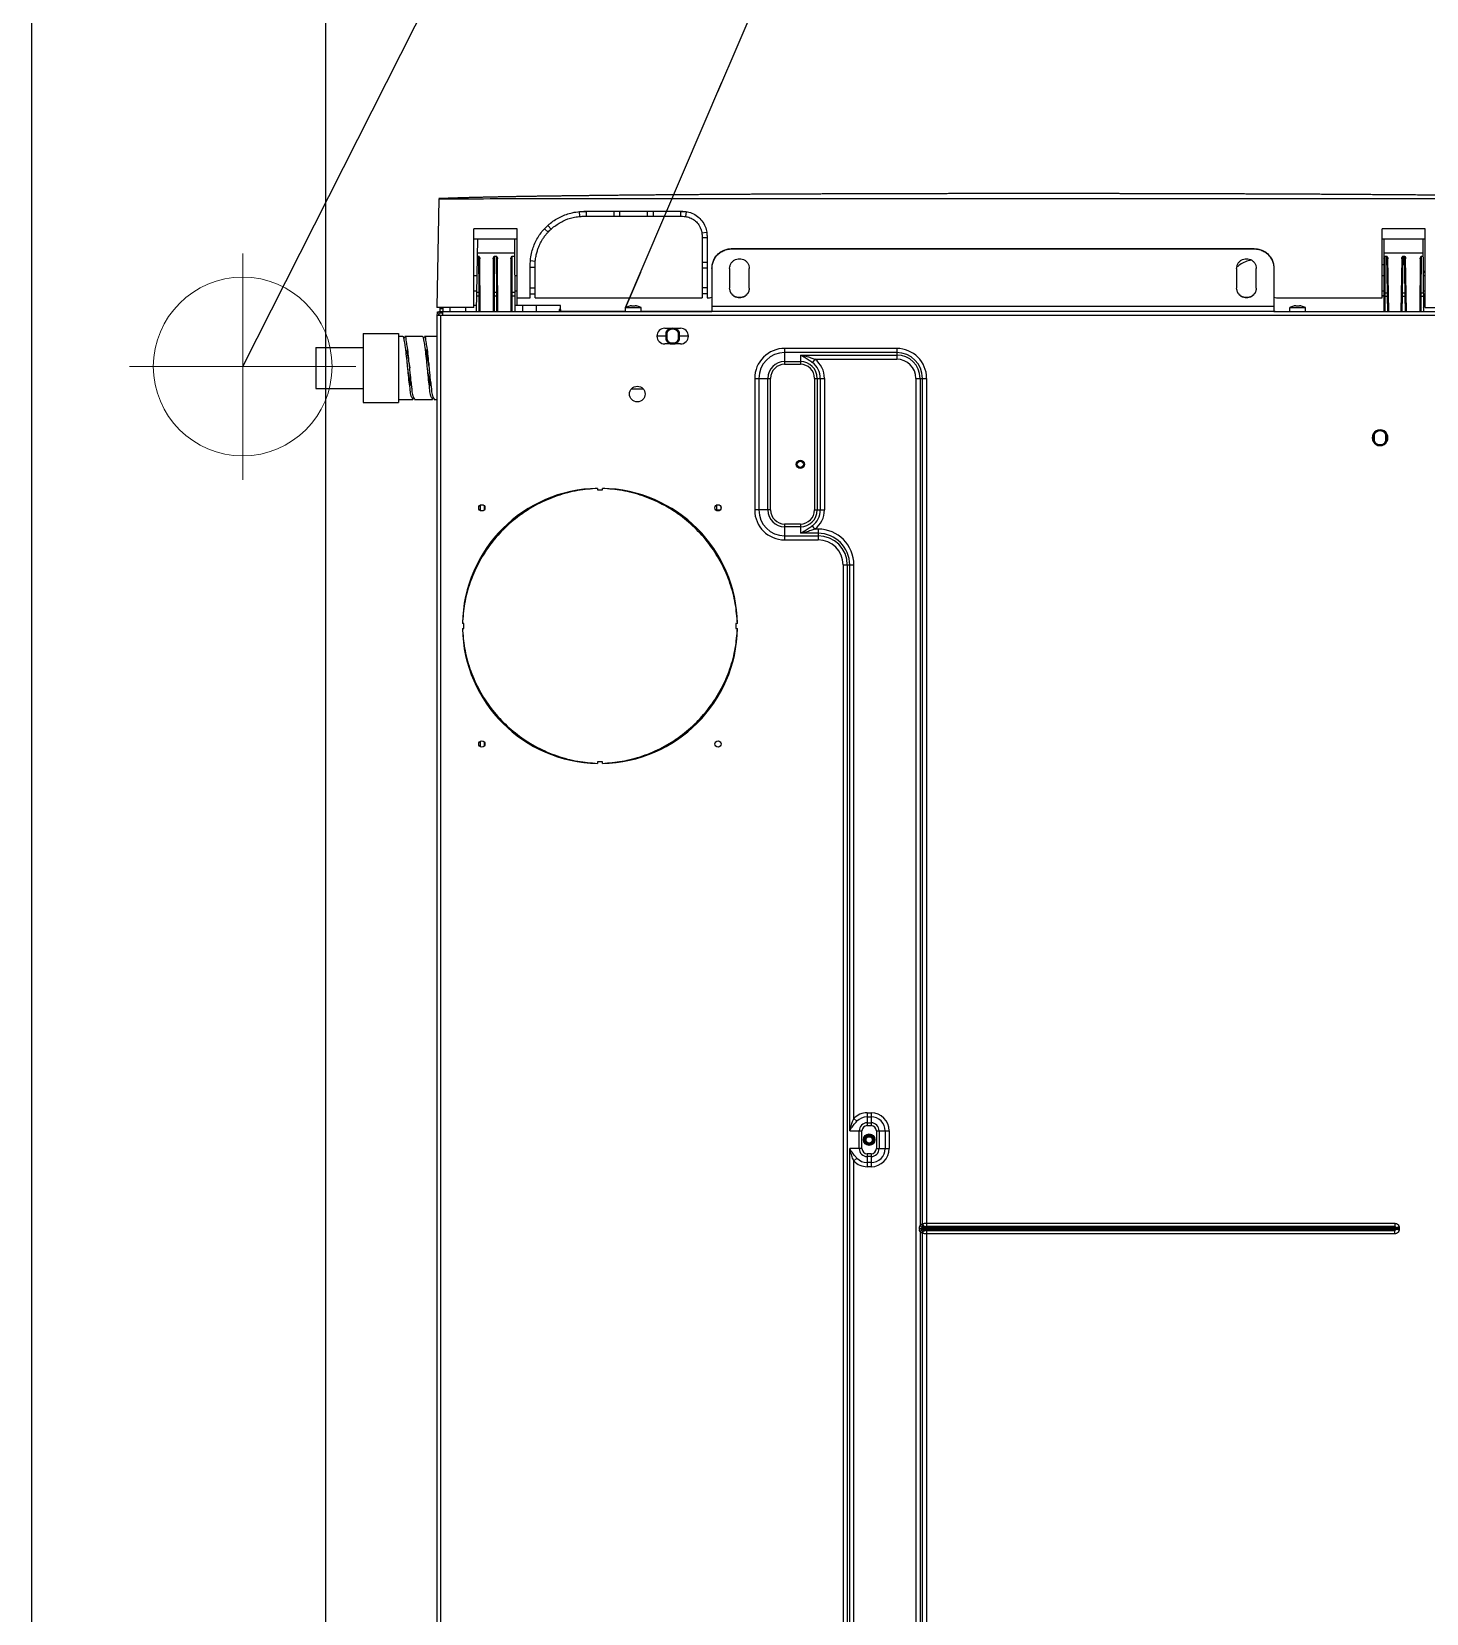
# Model space of a CAD drawing. Extents: x 544 to 914, y -40 to 56.
# Drawn here: x 645.087 to 645.799, y 27.341 to 28.148 of the extents above; entities that cross this region are included whole.
import ezdxf

# ---------------------------------------------------------------- set-up
doc = ezdxf.new("R2010")
doc.units = 0
doc.header["$LTSCALE"] = 0.5
doc.header["$MEASUREMENT"] = 0
doc.linetypes.add('DASHDOT2', pattern=[0.5, 0.25, -0.125, 0, -0.125])
doc.layers.get('0').update_dxf_attribs({"linetype": 'CONTINUOUS'})
doc.layers.add('008', color=1, linetype='CONTINUOUS')

# ---------------------------------------------------------------- blocks, each defined once
blk = doc.blocks.new('60k')
at = {"color": 1, "linetype": 'Continuous'}
for p, q in [((326.66827, -35.21044), (326.66827, -35.23448)), ((326.68931, -35.21044), (326.66828, -35.21044)), ((326.68931, -35.21044), (326.68931, -35.23448)), ((326.66126, -35.23448), (326.66126, -35.25251)), ((326.69633, -35.23448), (326.66126, -35.23448)), ((326.69633, -35.23448), (326.69633, -35.25251)), ((326.69633, -35.25251), (326.66126, -35.25251)), ((326.66276, -35.25251), (326.66276, -35.25978)), ((326.69482, -35.25477), (326.69482, -35.25251)), ((326.66276, -35.26078), (326.66276, -35.2698)), ((326.69482, -35.26479), (326.69482, -35.25577)), ((326.69482, -35.2721), (326.69482, -35.26579)), ((326.70579, -35.2721), (325.17654, -35.2721)), ((326.70579, -35.2739), (325.17654, -35.2739)), ((326.66276, -35.2708), (326.66276, -35.2721)), ((326.70579, -35.2721), (326.70579, -35.87335)), ((326.70579, -35.27328), (326.70657, -35.27328)), ((326.7076, -35.27491), (326.70579, -35.27491)), ((326.70679, -35.2724), (326.70738, -35.2724)), ((326.7068, -35.27491), (326.7068, -35.2739)), ((326.7068, -35.2739), (326.7076, -35.2739)), ((326.70738, -35.2724), (326.70738, -35.27306)), ((326.7096, -35.2736), (326.7076, -35.2736)), ((326.7076, -35.2739), (326.7076, -35.41236)), ((326.7096, -35.27514), (326.7076, -35.27511)), ((326.7091, -35.2736), (326.7091, -35.27513)), ((326.7096, -35.29094), (326.7096, -35.27214)), ((326.76512, -35.27311), (326.7096, -35.27214)), ((326.54605, -35.28514), (326.54605, -35.28594)), ((326.54855, -35.28594), (326.54855, -35.28514)), ((326.7076, -35.27891), (326.7096, -35.27891)), ((326.54605, -35.28594), (326.54855, -35.28594)), ((326.7076, -35.28693), (326.7096, -35.28693)), ((326.74467, -35.29283), (326.7076, -35.29219)), ((326.7076, -35.29365), (326.71568, -35.29362)), ((326.7096, -35.29094), (326.74968, -35.29094)), ((326.7106, -35.29224), (326.7106, -35.29094)), ((326.71568, -35.29233), (326.71568, -35.29362)), ((326.71752, -35.29236), (326.71752, -35.29361)), ((326.71752, -35.29361), (326.73582, -35.29353)), ((326.71807, -35.29094), (326.71807, -35.29237)), ((326.72598, -35.29094), (326.72598, -35.29251)), ((326.73582, -35.29268), (326.73582, -35.29353)), ((326.73735, -35.31177), (326.73735, -35.29271)), ((326.74467, -35.29094), (326.74467, -35.31298)), ((326.74968, -35.31298), (326.74968, -35.29094)), ((326.48841, -35.29415), (326.48575, -35.29415)), ((326.48823, -35.29615), (326.48593, -35.29615)), ((326.60884, -35.29415), (326.60618, -35.29415)), ((326.60867, -35.29615), (326.60636, -35.29615)), ((326.7076, -35.29415), (326.73444, -35.29404)), ((326.73444, -35.30086), (326.7076, -35.30074)), ((326.71568, -35.30128), (326.7076, -35.30124)), ((326.71568, -35.30128), (326.71568, -35.30263)), ((326.71752, -35.30129), (326.71752, -35.30263)), ((326.73582, -35.30137), (326.71752, -35.30129)), ((326.73582, -35.30137), (326.73582, -35.30255)), ((326.7076, -35.30267), (326.71568, -35.30263)), ((326.7076, -35.30317), (326.73444, -35.30305)), ((326.73444, -35.30988), (326.7076, -35.30976)), ((326.71752, -35.30263), (326.73582, -35.30255)), ((326.71568, -35.3103), (326.7076, -35.31026)), ((326.74467, -35.31174), (326.7076, -35.3119)), ((326.7076, -35.31594), (326.7106, -35.31594)), ((326.7106, -35.33506), (326.7106, -35.31189)), ((326.71461, -35.31293), (326.7106, -35.31293)), ((326.71461, -35.31298), (326.71461, -35.31969)), ((326.71461, -35.31298), (326.74968, -35.31298)), ((326.71568, -35.3103), (326.71568, -35.31187)), ((326.71752, -35.3103), (326.71752, -35.31186)), ((326.73582, -35.31038), (326.71752, -35.3103)), ((326.71807, -35.31186), (326.71807, -35.31298)), ((326.72598, -35.31182), (326.72598, -35.31298)), ((326.73582, -35.31038), (326.73582, -35.31178)), ((326.7076, -35.32288), (326.7106, -35.32288)), ((326.71461, -35.31969), (326.73114, -35.31969)), ((326.71461, -35.32219), (326.71461, -35.40735)), ((326.71461, -35.32219), (326.73114, -35.32219)), ((326.71661, -35.31969), (326.71661, -35.32219)), ((326.71962, -35.31969), (326.71962, -35.32219)), ((326.73014, -35.31969), (326.73014, -35.32219)), ((326.73354, -35.3198), (326.73332, -35.32229)), ((326.74804, -35.3288), (326.74973, -35.32696)), ((326.75143, -35.32865), (326.74958, -35.33035)), ((326.7086, -35.33447), (326.7076, -35.33447)), ((326.7078, -35.33513), (326.7078, -35.36828)), ((326.7086, -35.33513), (326.7086, -35.33447)), ((326.75604, -35.34506), (326.75853, -35.34484)), ((326.75864, -35.34824), (326.75614, -35.34824)), ((326.75619, -35.34724), (326.75619, -35.39734)), ((326.75864, -35.34724), (326.75864, -35.34824)), ((326.75864, -35.34724), (326.75869, -35.34724)), ((326.75869, -35.34724), (326.75869, -35.39734)), ((326.47798, -35.354), (326.47718, -35.354)), ((326.47718, -35.35651), (326.47798, -35.35651)), ((326.47798, -35.35651), (326.47798, -35.354)), ((326.61662, -35.354), (326.61662, -35.35651)), ((326.61742, -35.354), (326.61662, -35.354)), ((326.61662, -35.35651), (326.61742, -35.35651)), ((326.75864, -35.36227), (326.75614, -35.36227)), ((326.75864, -35.36528), (326.75614, -35.36528)), ((326.66813, -35.37127), (326.66813, -35.37731)), ((326.7076, -35.36828), (326.7096, -35.36828)), ((326.7096, -35.36828), (326.7096, -35.3763)), ((326.71035, -35.37025), (326.71035, -35.37024)), ((326.71035, -35.37197), (326.71055, -35.37195)), ((326.71055, -35.37263), (326.71035, -35.37261)), ((326.71035, -35.37433), (326.71035, -35.37433)), ((326.7076, -35.3763), (326.7096, -35.3763)), ((326.7078, -35.3763), (326.7078, -35.41236)), ((326.75864, -35.3793), (326.75614, -35.3793)), ((326.75864, -35.38231), (326.75614, -35.38231)), ((326.69107, -35.39633), (326.69107, -35.38832)), ((326.69327, -35.38932), (326.69313, -35.38882)), ((326.69701, -35.38882), (326.69313, -35.38882)), ((326.69688, -35.38932), (326.69327, -35.38932)), ((326.69527, -35.38496), (326.69527, -35.38882)), ((326.69688, -35.38932), (326.69701, -35.38882)), ((326.69908, -35.38832), (326.69908, -35.39633)), ((326.69327, -35.39533), (326.69313, -35.39583)), ((326.69313, -35.39583), (326.69701, -35.39583)), ((326.69327, -35.39533), (326.69688, -35.39533)), ((326.69527, -35.39583), (326.69527, -35.40032)), ((326.69688, -35.39533), (326.69701, -35.39583)), ((326.75864, -35.39633), (326.75614, -35.39633)), ((326.75864, -35.39633), (326.75864, -35.39734)), ((326.75864, -35.39734), (326.75869, -35.39734)), ((326.75849, -35.39929), (326.75601, -35.39889)), ((326.60626, -35.41646), (326.60626, -35.41449)), ((326.7076, -35.6989), (326.7076, -35.41236)), ((326.72954, -35.41236), (326.7076, -35.41236)), ((326.71035, -35.41236), (326.71035, -35.6989)), ((326.74617, -35.40735), (326.71461, -35.40735)), ((326.71461, -35.40986), (326.71461, -35.41104)), ((326.74617, -35.40986), (326.71461, -35.40986)), ((326.71661, -35.40986), (326.71661, -35.40735)), ((326.71962, -35.40986), (326.71962, -35.40735)), ((326.72964, -35.40986), (326.72964, -35.40735)), ((326.73264, -35.40986), (326.73264, -35.40735)), ((326.74517, -35.40986), (326.74517, -35.40735)), ((326.74774, -35.40722), (326.74813, -35.4097)), ((326.60626, -35.41482), (326.60912, -35.41482)), ((326.6081, -35.41696), (326.60693, -35.41696)), ((326.72954, -35.42138), (326.71954, -35.42138)), ((326.73953, -35.42238), (326.73953, -35.68888)), ((326.73966, -35.42238), (326.73953, -35.42238)), ((326.73966, -35.42238), (326.73966, -35.68888)), ((326.54605, -35.42457), (326.54605, -35.42538)), ((326.54855, -35.42457), (326.54605, -35.42457)), ((326.54855, -35.42538), (326.54855, -35.42457)), ((326.60641, -35.44225), (326.60641, -35.43416)), ((326.67353, -35.43416), (326.60641, -35.43416)), ((326.67353, -35.43629), (326.60641, -35.43629)), ((326.67353, -35.43416), (326.67353, -35.44225)), ((326.71954, -35.4314), (326.72954, -35.4314)), ((326.60641, -35.44083), (326.67353, -35.44083)), ((326.60641, -35.44225), (326.67353, -35.44225)), ((326.59114, -35.44943), (326.59114, -35.46646)), ((326.59922, -35.44943), (326.59114, -35.44943)), ((326.59326, -35.44943), (326.59326, -35.46646)), ((326.59781, -35.45745), (326.59781, -35.44943)), ((326.59922, -35.45745), (326.59922, -35.44943)), ((326.68072, -35.44943), (326.68072, -35.45745)), ((326.6888, -35.44943), (326.68072, -35.44943)), ((326.68214, -35.44943), (326.68214, -35.45745)), ((326.68668, -35.50654), (326.68668, -35.44943)), ((326.6888, -35.50654), (326.6888, -35.44943)), ((326.59451, -35.46646), (326.59451, -35.45745)), ((326.59922, -35.45745), (326.59451, -35.45745)), ((326.68543, -35.45745), (326.68072, -35.45745)), ((326.68543, -35.45745), (326.68543, -35.50654)), ((326.59663, -35.46646), (326.59114, -35.46646)), ((326.59663, -35.46486), (326.59833, -35.46357)), ((326.59663, -35.46646), (326.59663, -35.46486)), ((326.60641, -35.46463), (326.60641, -35.46971)), ((326.67353, -35.46463), (326.60641, -35.46463)), ((326.67353, -35.46605), (326.60641, -35.46605)), ((326.67353, -35.46759), (326.60641, -35.46759)), ((326.67353, -35.46971), (326.60641, -35.46971)), ((326.67353, -35.46463), (326.67353, -35.46971)), ((326.68331, -35.46486), (326.68162, -35.46357)), ((326.68331, -35.46486), (326.68331, -35.50654)), ((326.57836, -35.47925), (325.25889, -35.47925)), ((326.57836, -35.47925), (326.57836, -35.48474)), ((326.57836, -35.48137), (325.25889, -35.48137)), ((325.91902, -35.48262), (326.2808, -35.48262)), ((325.92534, -35.48474), (326.27448, -35.48474)), ((326.27448, -35.48474), (326.27593, -35.48629)), ((326.2808, -35.48883), (326.2808, -35.48262)), ((326.28982, -35.48262), (326.28982, -35.48883)), ((326.28982, -35.48262), (326.57836, -35.48262)), ((326.29613, -35.48474), (326.29468, -35.48629)), ((326.29613, -35.48474), (326.57836, -35.48474)), ((326.27812, -35.49151), (326.27154, -35.49151)), ((326.27154, -35.49351), (326.27154, -35.49151)), ((326.27812, -35.49351), (326.27154, -35.49351)), ((326.27367, -35.49351), (326.27367, -35.49151)), ((326.27671, -35.49351), (326.27671, -35.49151)), ((326.27812, -35.49351), (326.27812, -35.49151)), ((326.2808, -35.48742), (326.28982, -35.48742)), ((326.2808, -35.48883), (326.28982, -35.48883)), ((326.2824, -35.49251), (326.28311, -35.49251)), ((326.28821, -35.49251), (326.28732, -35.49251)), ((326.29249, -35.49151), (326.29249, -35.49351)), ((326.29908, -35.49151), (326.29249, -35.49151)), ((326.29908, -35.49351), (326.29249, -35.49351)), ((326.29391, -35.49151), (326.29391, -35.49351)), ((326.29695, -35.49151), (326.29695, -35.49351)), ((326.29908, -35.49151), (326.29908, -35.49351)), ((326.2808, -35.49619), (326.2808, -35.50277)), ((326.28982, -35.49619), (326.2808, -35.49619)), ((326.28982, -35.49761), (326.2808, -35.49761)), ((326.28982, -35.50065), (326.2808, -35.50065)), ((326.28982, -35.50277), (326.2808, -35.50277)), ((326.28982, -35.49619), (326.28982, -35.50277)), ((326.6888, -35.50654), (326.68331, -35.50654)), ((326.67353, -35.51631), (325.2088, -35.51631)), ((326.23851, -35.51844), (325.94268, -35.51844)), ((326.23753, -35.51968), (326.23782, -35.51919)), ((326.23981, -35.51815), (326.23981, -35.76046)), ((326.23981, -35.51815), (326.24024, -35.51815)), ((326.23981, -35.51925), (326.24024, -35.51925)), ((326.24024, -35.51815), (326.24024, -35.76051)), ((326.67353, -35.51844), (326.24154, -35.51844)), ((326.24223, -35.51919), (326.24252, -35.51968)), ((326.67353, -35.51631), (326.67353, -35.52181)), ((326.23889, -35.52181), (325.9423, -35.52181)), ((325.94366, -35.51968), (326.23753, -35.51968)), ((326.23732, -35.76046), (326.23732, -35.52181)), ((326.23889, -35.76046), (326.23889, -35.52181)), ((326.23909, -35.52096), (326.23938, -35.52046)), ((326.23938, -35.76046), (326.23938, -35.52046)), ((326.24067, -35.76046), (326.24067, -35.52046)), ((326.24067, -35.52046), (326.24096, -35.52096)), ((326.24116, -35.52181), (326.24116, -35.76046)), ((326.67353, -35.52181), (326.24116, -35.52181)), ((326.24252, -35.51968), (326.67353, -35.51968)), ((326.24272, -35.52181), (326.24272, -35.76046)), ((326.72954, -35.67986), (326.71954, -35.67986)), ((326.73966, -35.68888), (326.73953, -35.68888)), ((326.71954, -35.68988), (326.72954, -35.68988)), ((326.7076, -35.6989), (326.7076, -35.80025)), ((326.7076, -35.69933), (326.7079, -35.6989)), ((326.72954, -35.6989), (326.7076, -35.6989)), ((326.71461, -35.70022), (326.71461, -35.754)), ((326.7076, -35.70691), (326.7096, -35.70691)), ((326.7096, -35.70691), (326.7096, -35.71493)), ((326.71035, -35.70888), (326.71035, -35.70888)), ((326.71035, -35.7106), (326.71055, -35.71058)), ((326.71055, -35.71126), (326.71035, -35.71124)), ((326.71035, -35.71296), (326.71035, -35.71296)), ((326.7076, -35.71493), (326.7096, -35.71493)), ((326.64142, -35.74999), (326.64129, -35.74949)), ((326.64517, -35.74949), (326.64129, -35.74949)), ((326.64503, -35.74999), (326.64142, -35.74999)), ((326.64323, -35.74899), (326.64323, -35.74949)), ((326.64503, -35.74999), (326.64517, -35.74949)), ((326.23732, -35.76046), (326.23938, -35.76046)), ((326.23923, -35.76271), (326.2397, -35.76099)), ((326.23984, -35.76279), (326.23984, -35.76046)), ((326.24021, -35.76101), (326.23984, -35.76101)), ((326.24021, -35.76279), (326.24021, -35.76046)), ((326.24081, -35.76271), (326.24035, -35.76099)), ((326.24272, -35.76046), (326.24067, -35.76046)), ((326.64142, -35.75601), (326.64129, -35.75651)), ((326.64129, -35.75651), (326.64517, -35.75651)), ((326.64142, -35.75601), (326.64503, -35.75601)), ((326.64323, -35.75651), (326.64323, -35.75701)), ((326.64503, -35.75601), (326.64517, -35.75651)), ((326.74467, -35.755), (326.7076, -35.755)), ((326.73585, -35.7555), (326.7076, -35.7555)), ((326.7076, -35.75697), (326.71536, -35.75684)), ((326.7076, -35.75747), (326.73451, -35.757)), ((326.71461, -35.754), (326.74968, -35.754)), ((326.71536, -35.7555), (326.71536, -35.75684)), ((326.71547, -35.755), (326.71547, -35.754)), ((326.71561, -35.755), (326.71561, -35.754)), ((326.71713, -35.7555), (326.71713, -35.75681)), ((326.71713, -35.75681), (326.73585, -35.75648)), ((326.71807, -35.754), (326.71807, -35.755)), ((326.72598, -35.754), (326.72598, -35.755)), ((326.73134, -35.755), (326.73134, -35.754)), ((326.73585, -35.7555), (326.73585, -35.75648)), ((326.73735, -35.77485), (326.73735, -35.755)), ((326.74467, -35.754), (326.74467, -35.77604)), ((326.74968, -35.77604), (326.74968, -35.754)), ((326.24021, -35.76279), (326.23984, -35.76279)), ((326.73451, -35.76402), (326.7076, -35.76355)), ((326.71536, -35.76419), (326.7076, -35.76405)), ((326.7076, -35.76599), (326.71536, -35.76585)), ((326.7076, -35.76649), (326.73451, -35.76602)), ((326.71536, -35.76419), (326.71536, -35.76585)), ((326.71713, -35.76422), (326.71713, -35.76583)), ((326.73585, -35.76454), (326.71713, -35.76422)), ((326.71713, -35.76583), (326.73585, -35.7655)), ((326.73585, -35.76454), (326.73585, -35.7655)), ((326.73451, -35.77348), (326.7076, -35.77325)), ((326.71536, -35.77381), (326.7076, -35.77375)), ((326.74467, -35.77479), (326.7076, -35.77511)), ((326.70964, -35.77518), (326.7076, -35.7752)), ((326.7096, -35.77604), (326.7096, -35.90086)), ((326.7096, -35.77604), (326.74968, -35.77604)), ((326.70964, -35.77518), (326.71083, -35.77602)), ((326.71547, -35.77554), (326.71114, -35.77558)), ((326.71114, -35.77558), (326.7118, -35.77604)), ((326.71536, -35.77381), (326.71536, -35.77504)), ((326.71547, -35.77604), (326.71547, -35.77554)), ((326.71561, -35.77554), (326.71547, -35.77554)), ((326.71561, -35.77604), (326.71561, -35.77554)), ((326.71713, -35.77383), (326.71713, -35.77503)), ((326.73585, -35.77399), (326.71713, -35.77383)), ((326.71807, -35.77502), (326.71807, -35.77604)), ((326.72598, -35.77495), (326.72598, -35.77604)), ((326.72763, -35.77494), (326.72763, -35.77604)), ((326.72814, -35.77493), (326.72814, -35.77604)), ((326.73585, -35.77399), (326.73585, -35.77486))]:
    blk.add_line(p, q, dxfattribs=at)
for points in [[(326.23953, -35.51972), (326.23957, -35.51959), (326.23962, -35.51948), (326.23966, -35.51939), (326.23971, -35.51931), (326.23976, -35.51927), (326.23981, -35.51925)], [(326.24024, -35.51925), (326.24028, -35.51927), (326.24033, -35.51931), (326.24038, -35.51938), (326.24043, -35.51948), (326.24048, -35.51959), (326.24052, -35.51972)], [(326.23981, -35.76039), (326.23973, -35.76044), (326.23964, -35.76046), (326.23956, -35.76047), (326.23948, -35.76046), (326.23942, -35.76048), (326.23938, -35.7605)], [(326.23984, -35.76101), (326.23982, -35.76101), (326.23979, -35.76101), (326.23977, -35.761), (326.23975, -35.761), (326.23972, -35.761), (326.2397, -35.76099)], [(326.23981, -35.76046), (326.23997, -35.76046), (326.24003, -35.76046), (326.2401, -35.76046), (326.24016, -35.76048), (326.24024, -35.76051)], [(326.24035, -35.76099), (326.24033, -35.761), (326.2403, -35.761), (326.24028, -35.761), (326.24025, -35.76101), (326.24023, -35.76101), (326.24021, -35.76101)], [(326.24067, -35.76039), (326.24063, -35.76044), (326.24057, -35.76046), (326.2405, -35.76047), (326.24041, -35.76046), (326.24033, -35.76048), (326.24024, -35.76051)]]:
    blk.add_lwpolyline(points, dxfattribs=at)
for centre, radius in [((326.48708, -35.29504), 0.0016), ((326.60751, -35.29504), 0.0016), ((326.66552, -35.37429), 0.00401), ((326.48708, -35.41547), 0.0016), ((326.60751, -35.41547), 0.0016), ((326.6297, -35.45745), 0.00207), ((326.6297, -35.45745), 0.00157), ((326.28531, -35.49251), 0.00291), ((326.28531, -35.49251), 0.0024), ((326.28522, -35.49251), 0.0021), ((326.28522, -35.49251), 0.0016)]:
    blk.add_circle(centre, radius, dxfattribs=at)
for centre, radius, start, end in [((326.70579, -35.2739), 0.001, 0, 90), ((326.70579, -35.2739), 0.0018, 0, 84.03551), ((326.5473, -35.35526), 0.07013, 91.02319, 178.97681), ((326.5473, -35.35526), 0.07013, 1.02319, 88.97681), ((326.5473, -35.35526), 0.07013, 181.02319, 268.97681), ((326.5473, -35.35526), 0.07013, 271.02319, 358.97681), ((326.70209, -35.37229), 0.00852, 13.88427, 28.07249), ((326.70209, -35.37229), 0.00852, 331.92751, 346.11573), ((326.69507, -35.38832), 0.00401, 0, 180), ((326.69507, -35.39233), 0.00401, 118.95502, 241.04498), ((326.69507, -35.39233), 0.00351, 121.00272, 238.99728), ((326.70028, -35.38496), 0.00501, 172.71828, 180), ((326.69507, -35.39233), 0.00351, 301.00272, 58.99728), ((326.69507, -35.39233), 0.00401, 298.95502, 61.04498), ((326.69507, -35.39633), 0.00401, 180, 0), ((326.71762, -35.41104), 0.00301, 180, 206.09935), ((326.60641, -35.44943), 0.01527, 90, 180), ((326.60641, -35.44943), 0.01315, 90, 180), ((326.67353, -35.44943), 0.01527, 360, 90), ((326.67353, -35.44943), 0.01315, 0, 90), ((326.60641, -35.44943), 0.0086, 90, 180), ((326.60641, -35.44943), 0.00718, 90, 180), ((326.67353, -35.44943), 0.0086, 0, 90), ((326.67353, -35.44943), 0.00718, 0, 90), ((326.60641, -35.45745), 0.0086, 180, 270), ((326.60641, -35.45745), 0.00718, 180, 270), ((326.67353, -35.45745), 0.0086, 270, 0), ((326.67353, -35.45745), 0.00718, 270, 0), ((326.57836, -35.46646), 0.01615, 270, 0), ((326.57836, -35.46646), 0.01828, 270, 0), ((326.57836, -35.46646), 0.01491, 270, 0), ((326.57836, -35.46646), 0.01278, 270, 0), ((326.60641, -35.45745), 0.01227, 217.15563, 270), ((326.60641, -35.45745), 0.01014, 217.15563, 270), ((326.67353, -35.45745), 0.01014, 270, 322.84437), ((326.67353, -35.45745), 0.01227, 270, 322.84437), ((326.2808, -35.49151), 0.00926, 133.02072, 180), ((326.2808, -35.49151), 0.00713, 133.02072, 180), ((326.28982, -35.49151), 0.00713, 0, 46.97928), ((326.28982, -35.49151), 0.00926, 0, 46.97928), ((326.2808, -35.49351), 0.00926, 180, 270), ((326.2808, -35.49351), 0.00713, 180, 270), ((326.2808, -35.49151), 0.00409, 90, 180), ((326.2808, -35.49351), 0.00409, 180, 270), ((326.2808, -35.49151), 0.00268, 90, 180), ((326.2808, -35.49351), 0.00268, 180, 270), ((326.28982, -35.49151), 0.00409, 0, 90), ((326.28982, -35.49151), 0.00268, 0, 90), ((326.28982, -35.49351), 0.00713, 270, 0), ((326.28982, -35.49351), 0.00926, 270, 0), ((326.28982, -35.49351), 0.00409, 270, 0), ((326.28982, -35.49351), 0.00268, 270, 0), ((326.67353, -35.50654), 0.0119, 270, 0), ((326.67353, -35.50654), 0.00978, 270, 0), ((326.67353, -35.50654), 0.01315, 270, 0), ((326.67353, -35.50654), 0.01527, 270, 0), ((326.71762, -35.70022), 0.00301, 153.90065, 180), ((326.70209, -35.71092), 0.00852, 13.88427, 28.07249), ((326.70209, -35.71092), 0.00852, 331.92751, 346.11573), ((326.64323, -35.753), 0.00401, 118.95502, 241.04498), ((326.64323, -35.753), 0.00351, 121.00272, 238.99728), ((326.64323, -35.753), 0.00401, 61.24693, 118.75307), ((326.64323, -35.753), 0.00351, 301.00272, 58.99728), ((326.64323, -35.753), 0.00401, 298.95502, 61.04498), ((326.64323, -35.753), 0.00401, 241.24693, 298.75307), ((326.71611, -35.77554), 0.000501, 90.50136, 180.00001)]:
    blk.add_arc(centre, radius, start, end, dxfattribs=at)
for points in [[(326.66353, -35.26034), (326.66296, -35.26003), (326.66298, -35.2599)], [(326.66298, -35.2599), (326.66451, -35.25903), (326.66746, -35.25853), (326.67152, -35.25802), (326.67629, -35.25752), (326.67869, -35.25729)], [(326.66298, -35.2609), (326.66362, -35.26042)], [(326.66362, -35.26042), (326.66451, -35.26003), (326.66746, -35.25953), (326.66873, -35.2594)], [(326.66873, -35.2594), (326.66938, -35.25932)], [(326.66938, -35.25944), (326.67, -35.25898), (326.67223, -35.25841), (326.67529, -35.25784), (326.67864, -35.2573)], [(326.66938, -35.25932), (326.67152, -35.25903), (326.67629, -35.25853), (326.67879, -35.25828)], [(326.67869, -35.25729), (326.67879, -35.25728)], [(326.67879, -35.25728), (326.6813, -35.25702), (326.68607, -35.25652), (326.68822, -35.25628)], [(326.67879, -35.25828), (326.67889, -35.25827)], [(326.67889, -35.25827), (326.6813, -35.25802), (326.68607, -35.25752), (326.69013, -35.25702), (326.69308, -35.25652), (326.69463, -35.25602), (326.6946, -35.25589)], [(326.68824, -35.25615), (326.68745, -35.25661), (326.68521, -35.25717), (326.68218, -35.25773), (326.67895, -35.25825)], [(326.68822, -35.25628), (326.68887, -35.2562)], [(326.68887, -35.2562), (326.69013, -35.25602), (326.69308, -35.25552), (326.69405, -35.25533)], [(326.6946, -35.25589), (326.69397, -35.25541)], [(326.69405, -35.25533), (326.69463, -35.25502), (326.6946, -35.25489)], [(326.66298, -35.26992), (326.66451, -35.26905), (326.66746, -35.26854), (326.67152, -35.26804), (326.67629, -35.26754), (326.67869, -35.26731)], [(326.66362, -35.27044), (326.66451, -35.27005), (326.66746, -35.26955), (326.66873, -35.26942)], [(326.66873, -35.26942), (326.66938, -35.26934)], [(326.66938, -35.26934), (326.67152, -35.26905), (326.67629, -35.26854), (326.67879, -35.2683)], [(326.66941, -35.26942), (326.66971, -35.2691), (326.67171, -35.26854), (326.67456, -35.26799), (326.67792, -35.26743)], [(326.67869, -35.26731), (326.67879, -35.2673)], [(326.67879, -35.2673), (326.6813, -35.26704), (326.68607, -35.26654), (326.68822, -35.2663)], [(326.67879, -35.2683), (326.67889, -35.26829)], [(326.67889, -35.26829), (326.6813, -35.26804), (326.68607, -35.26754), (326.69013, -35.26704), (326.69308, -35.26654), (326.69463, -35.26604), (326.6946, -35.26591)], [(326.67927, -35.26822), (326.68098, -35.26794), (326.68416, -35.26739), (326.68671, -35.26684), (326.68832, -35.26629), (326.68833, -35.26627)], [(326.68822, -35.2663), (326.68887, -35.26622)], [(326.68887, -35.26622), (326.69013, -35.26604), (326.69308, -35.26554), (326.69405, -35.26535)], [(326.6946, -35.26591), (326.69397, -35.26543)], [(326.69405, -35.26535), (326.69463, -35.26504), (326.6946, -35.26491)], [(326.66353, -35.27036), (326.66296, -35.27005), (326.66298, -35.26992)], [(326.66298, -35.27092), (326.66362, -35.27044)], [(326.76512, -35.27311), (326.76514, -35.29241), (326.76517, -35.31991), (326.7652, -35.39241), (326.76523, -35.57856), (326.76516, -35.84937)], [(326.76598, -35.85266), (326.76606, -35.84848), (326.76614, -35.84425), (326.76621, -35.83997), (326.76628, -35.83566), (326.76634, -35.83134), (326.76641, -35.82699), (326.76647, -35.82265), (326.76652, -35.8183), (326.76658, -35.81397), (326.76663, -35.80964), (326.76668, -35.80534), (326.76673, -35.80106), (326.76677, -35.79681), (326.76682, -35.7926), (326.76686, -35.78842), (326.7669, -35.78428), (326.76694, -35.78018), (326.76697, -35.77612), (326.76701, -35.77212), (326.76704, -35.76816), (326.76707, -35.76425), (326.7671, -35.7604), (326.76713, -35.75659), (326.76716, -35.75284), (326.76718, -35.74914), (326.76721, -35.7455), (326.76723, -35.74191), (326.76726, -35.73838), (326.76728, -35.7349), (326.7673, -35.73147), (326.76732, -35.7281), (326.76734, -35.72478), (326.76736, -35.72151), (326.76737, -35.71829), (326.76739, -35.71512), (326.76741, -35.712), (326.76742, -35.70893), (326.76744, -35.70591), (326.76745, -35.70293), (326.76746, -35.69999), (326.76748, -35.6971), (326.76749, -35.69425), (326.7675, -35.69144), (326.76751, -35.68866), (326.76752, -35.68593), (326.76753, -35.68322), (326.76754, -35.68055), (326.76755, -35.67792), (326.76756, -35.67531), (326.76757, -35.67273), (326.76758, -35.67018), (326.76759, -35.66765), (326.76759, -35.66514), (326.7676, -35.66265), (326.76761, -35.66019), (326.76762, -35.65774), (326.76762, -35.6553), (326.76763, -35.65288), (326.76764, -35.65047), (326.76764, -35.64807), (326.76765, -35.64568), (326.76765, -35.64329), (326.76766, -35.64091), (326.76766, -35.63852), (326.76767, -35.63614), (326.76767, -35.63376), (326.76768, -35.63137), (326.76768, -35.62898), (326.76769, -35.62659), (326.76769, -35.62418), (326.76769, -35.62176), (326.7677, -35.61933), (326.7677, -35.61688), (326.7677, -35.61442), (326.76771, -35.61194), (326.76771, -35.60945), (326.76771, -35.60693), (326.76772, -35.60439), (326.76772, -35.60182), (326.76772, -35.59923), (326.76772, -35.59661), (326.76772, -35.59396), (326.76773, -35.59128), (326.76773, -35.58856), (326.76773, -35.58582), (326.76773, -35.58303), (326.76773, -35.58022), (326.76773, -35.57736), (326.76773, -35.57446), (326.76773, -35.57153), (326.76773, -35.56857), (326.76773, -35.56563), (326.76773, -35.56269), (326.76772, -35.55976), (326.76772, -35.55684), (326.76772, -35.55393), (326.76772, -35.55102), (326.76772, -35.54812), (326.76771, -35.54522), (326.76771, -35.54233), (326.76771, -35.53945), (326.7677, -35.53657), (326.7677, -35.5337), (326.76769, -35.53084), (326.76769, -35.52798), (326.76769, -35.52513), (326.76768, -35.52228), (326.76768, -35.51944), (326.76767, -35.5166), (326.76766, -35.51377), (326.76766, -35.51094), (326.76765, -35.50812), (326.76764, -35.50531), (326.76764, -35.5025), (326.76763, -35.49969), (326.76762, -35.49689), (326.76761, -35.4941), (326.76761, -35.49131), (326.7676, -35.48852), (326.76759, -35.48574), (326.76758, -35.48297), (326.76757, -35.4802), (326.76756, -35.47743), (326.76755, -35.47467), (326.76754, -35.47192), (326.76753, -35.46917), (326.76752, -35.46642), (326.76751, -35.46368), (326.7675, -35.46095), (326.76749, -35.45822), (326.76747, -35.45549), (326.76746, -35.45277), (326.76745, -35.45006), (326.76744, -35.44735), (326.76742, -35.44465), (326.76741, -35.44195), (326.7674, -35.43926), (326.76738, -35.43657), (326.76737, -35.43389), (326.76735, -35.43122), (326.76734, -35.42855), (326.76732, -35.42589), (326.76731, -35.42324), (326.76729, -35.42059), (326.76727, -35.41795), (326.76726, -35.41532), (326.76724, -35.4127), (326.76722, -35.41008), (326.7672, -35.40747), (326.76718, -35.40487), (326.76717, -35.40228), (326.76715, -35.3997), (326.76713, -35.39712), (326.76711, -35.39456), (326.76709, -35.392), (326.76707, -35.38945), (326.76705, -35.38692), (326.76703, -35.38439), (326.767, -35.38188), (326.76698, -35.37938), (326.76696, -35.37688), (326.76694, -35.3744), (326.76691, -35.37192), (326.76689, -35.36945), (326.76687, -35.36699), (326.76684, -35.36454), (326.76682, -35.3621), (326.76679, -35.35966), (326.76676, -35.35724), (326.76674, -35.35482), (326.76671, -35.35241), (326.76668, -35.35001), (326.76666, -35.34762), (326.76663, -35.34524), (326.7666, -35.34287), (326.76657, -35.34051), (326.76654, -35.33817), (326.76651, -35.33583), (326.76648, -35.33351), (326.76645, -35.3312), (326.76642, -35.32891), (326.76638, -35.32663), (326.76635, -35.32437), (326.76632, -35.32212), (326.76628, -35.3199), (326.76625, -35.31769), (326.76621, -35.3155), (326.76618, -35.31333), (326.76614, -35.31118), (326.7661, -35.30905), (326.76607, -35.30694), (326.76603, -35.30484), (326.76599, -35.30277), (326.76594, -35.30072), (326.7659, -35.29869), (326.76586, -35.29669), (326.76581, -35.29472), (326.76577, -35.29277), (326.76572, -35.29086), (326.76567, -35.28899), (326.76562, -35.28715), (326.76557, -35.28535), (326.76552, -35.28359), (326.76546, -35.28189), (326.76541, -35.28024), (326.76536, -35.27866), (326.7653, -35.27716), (326.76525, -35.27576), (326.76521, -35.27459), (326.76518, -35.27377), (326.76516, -35.27328), (326.76516, -35.27311)], [(326.54605, -35.28516), (326.53601, -35.28624), (326.52549, -35.28898), (326.51552, -35.29327), (326.50633, -35.299), (326.49812, -35.30606), (326.49106, -35.31427), (326.48532, -35.32346), (326.48102, -35.33343), (326.47828, -35.34396), (326.4772, -35.35401)], [(326.61739, -35.35401), (326.61631, -35.34397), (326.61358, -35.33345), (326.60929, -35.32348), (326.60355, -35.31429), (326.5965, -35.30608), (326.58829, -35.29902), (326.5791, -35.29328), (326.56912, -35.28898), (326.55859, -35.28624), (326.54855, -35.28516)], [(326.71568, -35.29362), (326.71568, -35.29412)], [(326.71568, -35.29362), (326.71615, -35.29362)], [(326.71615, -35.29362), (326.71662, -35.29361), (326.71708, -35.29361)], [(326.71708, -35.29361), (326.71733, -35.29361)], [(326.71733, -35.29361), (326.71752, -35.29361)], [(326.71752, -35.29361), (326.71734, -35.29411)], [(326.73582, -35.29353), (326.73532, -35.29392), (326.73444, -35.29404)], [(326.71568, -35.30128), (326.71568, -35.30078)], [(326.71615, -35.30128), (326.71568, -35.30128)], [(326.71662, -35.30128), (326.71615, -35.30128)], [(326.71708, -35.30129), (326.71662, -35.30128)], [(326.71752, -35.30129), (326.71708, -35.30129)], [(326.71752, -35.30129), (326.71734, -35.30079)], [(326.73444, -35.30086), (326.73513, -35.30093), (326.73582, -35.30137)], [(326.71568, -35.30263), (326.71568, -35.30313)], [(326.71568, -35.30263), (326.71615, -35.30263)], [(326.71568, -35.3103), (326.71568, -35.3098)], [(326.71615, -35.30263), (326.71662, -35.30263), (326.71708, -35.30263)], [(326.71708, -35.30263), (326.71733, -35.30263)], [(326.71733, -35.30263), (326.71752, -35.30263)], [(326.71752, -35.30263), (326.71734, -35.30313)], [(326.71752, -35.3103), (326.71734, -35.3098)], [(326.73582, -35.30255), (326.73532, -35.30293), (326.73444, -35.30305)], [(326.73444, -35.30988), (326.73513, -35.30995), (326.73582, -35.31038)], [(326.71615, -35.3103), (326.71568, -35.3103)], [(326.71662, -35.3103), (326.71615, -35.3103)], [(326.71708, -35.3103), (326.71662, -35.3103)], [(326.71752, -35.3103), (326.71708, -35.3103)], [(326.73114, -35.31969), (326.73354, -35.3198)], [(326.73114, -35.32219), (326.73332, -35.32229)], [(326.73332, -35.32229), (326.73375, -35.32233)], [(326.73354, -35.3198), (326.73727, -35.32038), (326.74309, -35.32242), (326.74832, -35.3257), (326.74975, -35.32693)], [(326.73375, -35.32233), (326.73396, -35.32235)], [(326.73396, -35.32235), (326.73417, -35.32238)], [(326.73417, -35.32238), (326.73636, -35.32275)], [(326.73636, -35.32275), (326.73671, -35.32282), (326.73705, -35.3229)], [(326.73705, -35.3229), (326.73909, -35.32349)], [(326.73909, -35.32349), (326.73986, -35.32376)], [(326.73986, -35.32376), (326.74147, -35.32443)], [(326.74147, -35.32443), (326.74201, -35.32468), (326.74265, -35.32499)], [(326.74265, -35.32499), (326.74378, -35.32562)], [(326.74378, -35.32562), (326.74515, -35.32648)], [(326.74515, -35.32648), (326.74594, -35.32703)], [(326.74594, -35.32703), (326.74676, -35.32766)], [(326.74676, -35.32766), (326.74786, -35.32859)], [(326.74786, -35.32859), (326.74806, -35.32878)], [(326.74806, -35.32878), (326.74961, -35.33032)], [(326.74961, -35.33032), (326.75073, -35.33163)], [(326.74975, -35.32693), (326.75145, -35.32863)], [(326.75073, -35.33163), (326.75371, -35.33637), (326.75556, -35.34167), (326.75603, -35.34443)], [(326.75145, -35.32863), (326.75268, -35.33006), (326.75596, -35.33529), (326.758, -35.34111), (326.75859, -35.34484)], [(326.708, -35.33513), (326.7078, -35.33513)], [(326.7086, -35.33513), (326.708, -35.33513)], [(326.7086, -35.33513), (326.70962, -35.3351), (326.7106, -35.33506)], [(326.75603, -35.34443), (326.75609, -35.34506)], [(326.75609, -35.34506), (326.75619, -35.34724)], [(326.75853, -35.34484), (326.75864, -35.34724)], [(326.75859, -35.34484), (326.75869, -35.34724)], [(326.4772, -35.35651), (326.47828, -35.36654), (326.48102, -35.37706), (326.48531, -35.38703), (326.49105, -35.39622), (326.4981, -35.40444), (326.50631, -35.41149), (326.5155, -35.41724), (326.52548, -35.42153), (326.536, -35.42427), (326.54605, -35.42535)], [(326.54855, -35.42535), (326.55858, -35.42427), (326.5691, -35.42154), (326.57907, -35.41725), (326.58826, -35.41151), (326.59648, -35.40446), (326.60353, -35.39625), (326.60928, -35.38706), (326.61357, -35.37708), (326.61631, -35.36655), (326.61739, -35.35651)], [(326.71038, -35.37039), (326.71035, -35.37025)], [(326.71035, -35.37213), (326.71035, -35.37197)], [(326.71035, -35.37229), (326.71035, -35.37213)], [(326.71035, -35.37245), (326.71035, -35.37229)], [(326.71035, -35.37261), (326.71035, -35.37245)], [(326.71035, -35.37433), (326.71038, -35.37419)], [(326.71054, -35.37131), (326.71053, -35.37121), (326.7105, -35.371), (326.71046, -35.37077), (326.71041, -35.37052), (326.71038, -35.37039)], [(326.71038, -35.37419), (326.71041, -35.37405), (326.71046, -35.3738), (326.7105, -35.37357), (326.71053, -35.37336), (326.71054, -35.37326)], [(326.71055, -35.37141), (326.71054, -35.37131)], [(326.71054, -35.37326), (326.71055, -35.37317)], [(326.71055, -35.37141), (326.71056, -35.37147)], [(326.71056, -35.37195), (326.71055, -35.37195)], [(326.71055, -35.37263), (326.71056, -35.37263)], [(326.71056, -35.37311), (326.71055, -35.37317)], [(326.71056, -35.37147), (326.71056, -35.37152), (326.71057, -35.37162), (326.71057, -35.37171), (326.71057, -35.37177), (326.71057, -35.37183), (326.71057, -35.37187), (326.71057, -35.37191), (326.71056, -35.37194), (326.71056, -35.37195)], [(326.71056, -35.37263), (326.71056, -35.37264), (326.71057, -35.37266), (326.71057, -35.3727), (326.71057, -35.37275), (326.71057, -35.3728), (326.71057, -35.37287), (326.71057, -35.37295), (326.71056, -35.37305), (326.71056, -35.37311)], [(326.75619, -35.39734), (326.75606, -35.3989)], [(326.75864, -35.39734), (326.75849, -35.39929)], [(326.75869, -35.39734), (326.75854, -35.39929)], [(326.75854, -35.39929), (326.75826, -35.40058), (326.75701, -35.4036), (326.75502, -35.40619), (326.75243, -35.40818), (326.74941, -35.40943), (326.74813, -35.4097)], [(326.75585, -35.39992), (326.75485, -35.40234), (326.75325, -35.40442), (326.75118, -35.40601), (326.74954, -35.40677)], [(326.75606, -35.3989), (326.75585, -35.39992)], [(326.72954, -35.41236), (326.73176, -35.41261), (326.73387, -35.41336), (326.73577, -35.41455), (326.73735, -35.41614), (326.73854, -35.41803), (326.73928, -35.42015), (326.73953, -35.42238)], [(326.72967, -35.41236), (326.73189, -35.41261), (326.73401, -35.41336), (326.7359, -35.41455), (326.73748, -35.41614), (326.73867, -35.41803), (326.73941, -35.42015), (326.73966, -35.42238)], [(326.74822, -35.40714), (326.74617, -35.40735)], [(326.74813, -35.4097), (326.74617, -35.40986)], [(326.74876, -35.40701), (326.74822, -35.40714)], [(326.74935, -35.40684), (326.74876, -35.40701)], [(326.74954, -35.40677), (326.74935, -35.40684)], [(326.71954, -35.4314), (326.71813, -35.4312), (326.71684, -35.4306), (326.71576, -35.42967), (326.71499, -35.42847), (326.71459, -35.4271), (326.71459, -35.42568), (326.71499, -35.42431), (326.71576, -35.42311), (326.71684, -35.42218), (326.71813, -35.42158), (326.71954, -35.42138)], [(326.71954, -35.4314), (326.71826, -35.4312), (326.71697, -35.4306), (326.71589, -35.42967), (326.71513, -35.42847), (326.71472, -35.4271), (326.71472, -35.42568), (326.71513, -35.42431), (326.71589, -35.42311), (326.71697, -35.42218), (326.71826, -35.42158), (326.71954, -35.42138)], [(326.72954, -35.42138), (326.72967, -35.42138)], [(326.72967, -35.42138), (326.73094, -35.42158), (326.73224, -35.42218), (326.73331, -35.42311), (326.73408, -35.42431), (326.73448, -35.42568), (326.73448, -35.4271), (326.73408, -35.42847), (326.73331, -35.42967), (326.73224, -35.4306), (326.73094, -35.4312), (326.72954, -35.4314)], [(326.59833, -35.46357), (326.59707, -35.46185), (326.59576, -35.45983), (326.59451, -35.45745)], [(326.59663, -35.46486), (326.59589, -35.46276), (326.59516, -35.4603), (326.59451, -35.45745)], [(326.68543, -35.45745), (326.68417, -35.45985), (326.68287, -35.46186), (326.68162, -35.46357)], [(326.68543, -35.45745), (326.68478, -35.46031), (326.68405, -35.46277), (326.68331, -35.46486)], [(326.27448, -35.48474), (326.27542, -35.48432), (326.27649, -35.48389), (326.27773, -35.48345), (326.27915, -35.48302), (326.2808, -35.48262)], [(326.27593, -35.48629), (326.27665, -35.48564), (326.27745, -35.48493), (326.27839, -35.48418), (326.27949, -35.4834), (326.2808, -35.48262)], [(326.28982, -35.48262), (326.29144, -35.48302), (326.29287, -35.48344), (326.29411, -35.48388), (326.29519, -35.48432), (326.29613, -35.48474)], [(326.28982, -35.48262), (326.29111, -35.48339), (326.29221, -35.48417), (326.29315, -35.48492), (326.29397, -35.48563), (326.29468, -35.48629)], [(326.23782, -35.51919), (326.23823, -35.51866), (326.23852, -35.51855)], [(326.23782, -35.51919), (326.23847, -35.51948), (326.23902, -35.51993), (326.23938, -35.52046)], [(326.23851, -35.51844), (326.23935, -35.51819), (326.23974, -35.51829)], [(326.23851, -35.51844), (326.23925, -35.51923), (326.23953, -35.51972)], [(326.24024, -35.51815), (326.24114, -35.51829), (326.24148, -35.51851)], [(326.24154, -35.51844), (326.2408, -35.51923), (326.24052, -35.51972)], [(326.24223, -35.51919), (326.24158, -35.51948), (326.24103, -35.51993), (326.24067, -35.52046)], [(326.24154, -35.51844), (326.24204, -35.5189), (326.24213, -35.51919)], [(326.23732, -35.52181), (326.23735, -35.52104), (326.23742, -35.5203), (326.23753, -35.51968)], [(326.23753, -35.51968), (326.23818, -35.51998), (326.23873, -35.52043), (326.23909, -35.52096)], [(326.23889, -35.52181), (326.23898, -35.52121), (326.23914, -35.52104)], [(326.23938, -35.52046), (326.23953, -35.51972)], [(326.24052, -35.51972), (326.24067, -35.52046)], [(326.24252, -35.51968), (326.24186, -35.51998), (326.24131, -35.52043), (326.24096, -35.52096)], [(326.24096, -35.52096), (326.24114, -35.5215), (326.24108, -35.52177)], [(326.24252, -35.51968), (326.24263, -35.5203), (326.2427, -35.52104), (326.24272, -35.52181)], [(326.71954, -35.68988), (326.71813, -35.68968), (326.71684, -35.68909), (326.71576, -35.68815), (326.71499, -35.68695), (326.71459, -35.68559), (326.71459, -35.68416), (326.71499, -35.68279), (326.71576, -35.68159), (326.71684, -35.68066), (326.71813, -35.68007), (326.71954, -35.67986)], [(326.71954, -35.68988), (326.71826, -35.68968), (326.71697, -35.68909), (326.71589, -35.68815), (326.71513, -35.68695), (326.71472, -35.68559), (326.71472, -35.68416), (326.71513, -35.68279), (326.71589, -35.68159), (326.71697, -35.68066), (326.71826, -35.68007), (326.71954, -35.67986)], [(326.72954, -35.67986), (326.73094, -35.68007), (326.73224, -35.68066), (326.73331, -35.68159), (326.73408, -35.68279), (326.73448, -35.68416), (326.73448, -35.68559), (326.73408, -35.68695), (326.73331, -35.68815), (326.73224, -35.68909), (326.73094, -35.68968), (326.72954, -35.68988)], [(326.73388, -35.68735), (326.73369, -35.68653), (326.73263, -35.68362), (326.73103, -35.68093), (326.73022, -35.67991)], [(326.73966, -35.68888), (326.73941, -35.69111), (326.73867, -35.69323), (326.73748, -35.69513), (326.7359, -35.69671), (326.73401, -35.69791), (326.73189, -35.69865), (326.72967, -35.6989)], [(326.73953, -35.68888), (326.73928, -35.69111), (326.73854, -35.69323), (326.73735, -35.69513), (326.73577, -35.69671), (326.73387, -35.69791), (326.73176, -35.69865), (326.72967, -35.6989)], [(326.72967, -35.6989), (326.72954, -35.6989)], [(326.71038, -35.70902), (326.71035, -35.70888)], [(326.71035, -35.71076), (326.71035, -35.7106)], [(326.71035, -35.71092), (326.71035, -35.71076)], [(326.71035, -35.71108), (326.71035, -35.71092)], [(326.71035, -35.71124), (326.71035, -35.71108)], [(326.71035, -35.71296), (326.71038, -35.71282)], [(326.71054, -35.70995), (326.71053, -35.70985), (326.7105, -35.70963), (326.71046, -35.7094), (326.71041, -35.70915), (326.71038, -35.70902)], [(326.71038, -35.71282), (326.71041, -35.71269), (326.71046, -35.71243), (326.7105, -35.7122), (326.71053, -35.71199), (326.71054, -35.7119)], [(326.71055, -35.71004), (326.71054, -35.70995)], [(326.71055, -35.7118), (326.71054, -35.7119)], [(326.71055, -35.71004), (326.71056, -35.7101)], [(326.71056, -35.71058), (326.71055, -35.71058)], [(326.71055, -35.71126), (326.71056, -35.71126)], [(326.71056, -35.71174), (326.71055, -35.7118)], [(326.71056, -35.7101), (326.71056, -35.71016), (326.71057, -35.71026), (326.71057, -35.71034), (326.71057, -35.7104), (326.71057, -35.71046), (326.71057, -35.71051), (326.71057, -35.71054), (326.71056, -35.71057), (326.71056, -35.71058)], [(326.71056, -35.71126), (326.71056, -35.71127), (326.71057, -35.7113), (326.71057, -35.71133), (326.71057, -35.71138), (326.71057, -35.71143), (326.71057, -35.7115), (326.71057, -35.71158), (326.71056, -35.71168), (326.71056, -35.71174)], [(326.23923, -35.76271), (326.23818, -35.76218), (326.23753, -35.76137), (326.23732, -35.76046)], [(326.2397, -35.76099), (326.23906, -35.76076), (326.23912, -35.76059)], [(326.2397, -35.76099), (326.23936, -35.76046)], [(326.24035, -35.76099), (326.24068, -35.76046)], [(326.24116, -35.76046), (326.24059, -35.76094), (326.24039, -35.76092)], [(326.24272, -35.76046), (326.24251, -35.76137), (326.24187, -35.76218), (326.24081, -35.76271)], [(326.71536, -35.7555), (326.71535, -35.755)], [(326.71536, -35.75684), (326.71581, -35.75683)], [(326.71536, -35.75684), (326.71536, -35.75734)], [(326.71581, -35.75683), (326.71626, -35.75682), (326.7167, -35.75682)], [(326.7167, -35.75682), (326.71695, -35.75681)], [(326.71713, -35.7555), (326.71695, -35.755)], [(326.71695, -35.75681), (326.71713, -35.75681)], [(326.71713, -35.75681), (326.71696, -35.75731)], [(326.7345, -35.755), (326.73518, -35.75507), (326.73585, -35.7555)], [(326.73585, -35.75648), (326.73537, -35.75687), (326.73451, -35.757)], [(326.23984, -35.76279), (326.23923, -35.76271)], [(326.24081, -35.76271), (326.24021, -35.76279)], [(326.71536, -35.76419), (326.71536, -35.76369)], [(326.71581, -35.7642), (326.71536, -35.76419)], [(326.71536, -35.76585), (326.71536, -35.76635)], [(326.71536, -35.76585), (326.71581, -35.76585)], [(326.71626, -35.7642), (326.71581, -35.7642)], [(326.71581, -35.76585), (326.71626, -35.76584), (326.7167, -35.76583)], [(326.7167, -35.76421), (326.71626, -35.7642)], [(326.71713, -35.76422), (326.7167, -35.76421)], [(326.7167, -35.76583), (326.71695, -35.76583)], [(326.71695, -35.76583), (326.71713, -35.76583)], [(326.71713, -35.76422), (326.71696, -35.76372)], [(326.71713, -35.76583), (326.71696, -35.76633)], [(326.73451, -35.76402), (326.73518, -35.7641), (326.73585, -35.76454)], [(326.73585, -35.7655), (326.73537, -35.76589), (326.73451, -35.76602)], [(326.70996, -35.77525), (326.70964, -35.77518)], [(326.71027, -35.77533), (326.70996, -35.77525)], [(326.71114, -35.77558), (326.71058, -35.77541), (326.71027, -35.77533)], [(326.71149, -35.77508), (326.71114, -35.77558)], [(326.71536, -35.77381), (326.71536, -35.77331)], [(326.71581, -35.77382), (326.71536, -35.77381)], [(326.71548, -35.77541), (326.71547, -35.77554)], [(326.71582, -35.77504), (326.71548, -35.77541)], [(326.71626, -35.77382), (326.71581, -35.77382)], [(326.7167, -35.77383), (326.71626, -35.77382)], [(326.71713, -35.77383), (326.7167, -35.77383)], [(326.71713, -35.77383), (326.71695, -35.77333)], [(326.73451, -35.77348), (326.73518, -35.77355), (326.73585, -35.77399)]]:
    blk.add_spline(points, degree=3, dxfattribs=at)

msp = doc.modelspace()

# ---------------------------------------------------------------- linework, layer by layer
msp.add_line((645.19502, 27.97682), (645.42236, 28.42625))
at = {"lineweight": 0}
for p, q in [((645.19502, 27.9191), (645.19502, 28.03453)), ((645.19502, 27.97682), (645.1373, 27.97682)), ((645.19502, 27.97682), (645.25273, 27.97682))]:
    msp.add_line(p, q, dxfattribs=at)
msp.add_circle((645.19502, 27.97682), 0.04556, dxfattribs=at)
at = {"layer": '008', "color": 8}
for p, q in [((645.08742, 32.49519), (645.08742, 23.54519)), ((645.23742, 23.44519), (645.23742, 29.44519))]:
    msp.add_line(p, q, dxfattribs=at)
at = {"layer": '008', "color": 6, "linetype": 'DASHDOT2'}
msp.add_lwpolyline([(645.39019, 28.00686), (646.15489, 29.79459), (645.39019, 28.00686)], dxfattribs=at)

# ---------------------------------------------------------------- block references
at = {"rotation": 90}
msp.add_blockref('60k', (610.02191, -298.70274), dxfattribs=at)

doc.saveas('drawing.dxf')
